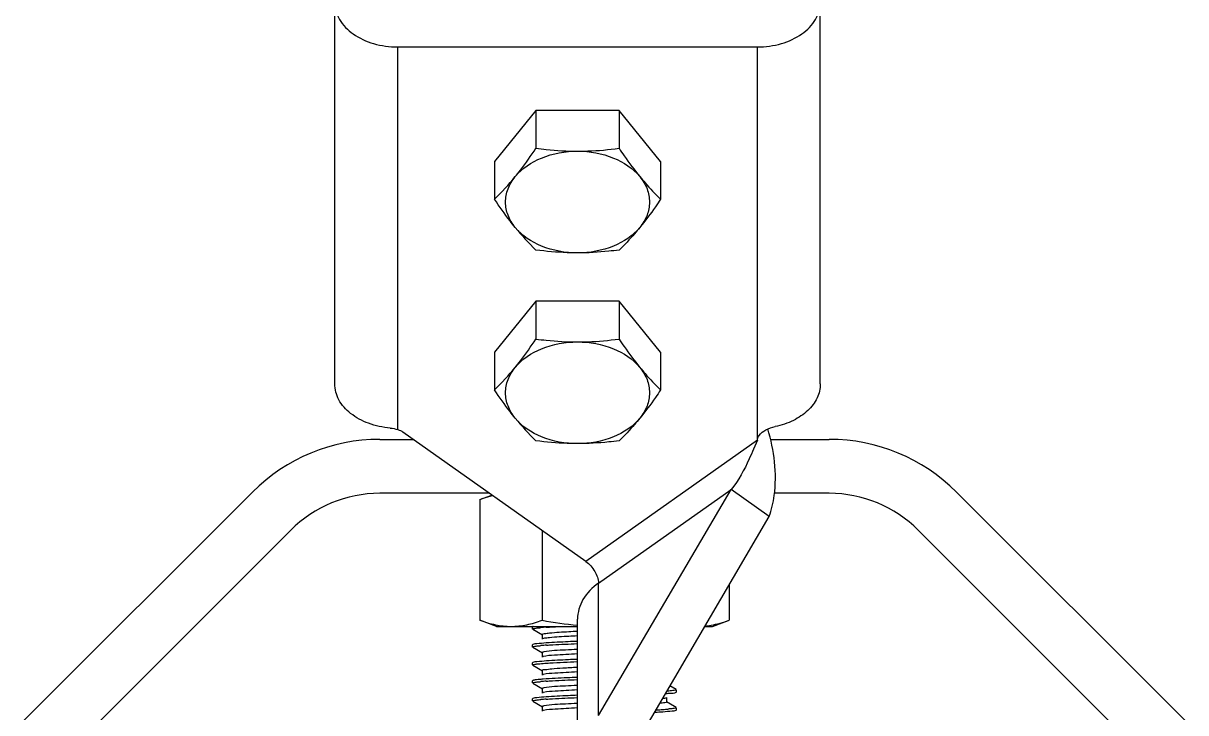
# Model space of a CAD drawing. Extents: x -409572 to -157272, y 600795 to 878326.
# Drawn here: x -401631 to -400693, y 811986 to 812543 of the extents above; entities that cross this region are included whole.
import ezdxf

# ---------------------------------------------------------------- set-up
doc = ezdxf.new("R2010")
doc.units = 0
doc.header["$LTSCALE"] = 1000
doc.header["$MEASUREMENT"] = 0
doc.layers.get('0').update_dxf_attribs({"linetype": 'CONTINUOUS'})

msp = doc.modelspace()

# ---------------------------------------------------------------- linework, layer by layer
at = {"linetype": 'CONTINUOUS'}
for p, q in [((-401379.86, 812251.95), (-401379.86, 812607.41)), ((-400987.82, 812251.95), (-400987.82, 812607.41)), ((-401329.04, 812215.09), (-401329.04, 812524.03)), ((-401329.04, 812524.03), (-401038.64, 812524.03)), ((-401038.64, 812206.49), (-401038.64, 812524.03)), ((-401217.37, 812472.69), (-401250.9, 812431.62)), ((-401217.37, 812472.69), (-401217.37, 812442.15)), ((-401150.31, 812472.69), (-401217.37, 812472.69)), ((-401116.77, 812431.62), (-401150.31, 812472.69)), ((-401150.31, 812472.69), (-401150.31, 812442.15)), ((-401250.9, 812431.62), (-401250.9, 812401.08)), ((-401116.77, 812431.62), (-401116.77, 812401.08)), ((-401217.37, 812318.68), (-401250.9, 812277.61)), ((-401217.37, 812318.68), (-401217.37, 812288.14)), ((-401150.31, 812318.68), (-401217.37, 812318.68)), ((-401116.77, 812277.61), (-401150.31, 812318.68)), ((-401150.31, 812318.68), (-401150.31, 812288.14)), ((-401250.9, 812277.61), (-401250.9, 812247.07)), ((-401116.77, 812277.61), (-401116.77, 812247.07)), ((-401177.11, 812108.58), (-401324.79, 812213)), ((-401343.56, 812207.16), (-401316.53, 812207.16)), ((-401038.64, 812206.49), (-401177.11, 812108.58)), ((-401038.64, 812206.49), (-401041.79, 812199.25)), ((-401028.11, 812207.16), (-400980.56, 812207.16)), ((-401631.36, 811979.51), (-401446.23, 812164.64)), ((-401166.84, 811984.11), (-401059.9, 812166.67)), ((-401166.84, 812091.05), (-401059.9, 812166.67)), ((-401029.1, 812144.89), (-401059.9, 812166.67)), ((-400877.89, 812164.64), (-400692.76, 811979.51)), ((-401254.92, 812163.6), (-401343.56, 812163.6)), ((-401262.66, 812158.7), (-401252.97, 812162.22)), ((-401262.66, 812158.7), (-401262.66, 812061.06)), ((-400980.56, 812163.6), (-401025.03, 812163.6)), ((-401136.04, 811962.33), (-401029.1, 812144.89)), ((-401415.43, 812133.83), (-401600.56, 811948.7)), ((-401212.36, 812133.51), (-401212.36, 812061.06)), ((-400723.56, 811948.7), (-400908.69, 812133.83)), ((-401166.84, 811984.11), (-401166.84, 812091.05)), ((-401061.46, 812089.64), (-401061.46, 812061.06)), ((-401183.85, 811682.63), (-401183.85, 812062.01)), ((-401249.18, 812056.16), (-401262.66, 812061.06)), ((-401249.18, 812056.16), (-401183.85, 812056.16)), ((-401220, 812055.99), (-401220.14, 812055.83)), ((-401220.14, 812054.01), (-401220.14, 812055.83)), ((-401220.14, 812054.01), (-401220.14, 812055.83)), ((-401220, 812053.85), (-401212.12, 812049.29)), ((-401081.08, 812056.16), (-401074.94, 812056.16)), ((-401074.94, 812056.16), (-401061.46, 812061.06)), ((-401212.28, 812049.47), (-401212.28, 812045.84)), ((-401220, 812041.47), (-401220.14, 812041.31)), ((-401220.14, 812039.49), (-401220.14, 812041.31)), ((-401220.14, 812039.49), (-401220.14, 812041.31)), ((-401220, 812039.33), (-401212.12, 812034.77)), ((-401212.28, 812034.95), (-401212.28, 812031.32)), ((-401220, 812026.95), (-401220.14, 812026.79)), ((-401220.14, 812024.97), (-401220.14, 812026.79)), ((-401220.14, 812024.97), (-401220.14, 812026.79)), ((-401220, 812024.81), (-401212.12, 812020.25)), ((-401212.28, 812020.43), (-401212.28, 812016.8)), ((-401220, 812012.43), (-401220.14, 812012.27)), ((-401220.14, 812010.45), (-401220.14, 812012.27)), ((-401220.14, 812010.45), (-401220.14, 812012.27)), ((-401220, 812010.29), (-401212.12, 812005.73)), ((-401212.28, 812005.91), (-401212.28, 812002.28)), ((-401104.12, 812005.17), (-401109.22, 812008.12)), ((-401103.98, 812003.19), (-401103.98, 812005.01)), ((-401103.98, 812003.19), (-401103.98, 812005.01)), ((-401220, 811997.91), (-401220.14, 811997.75)), ((-401220.14, 811995.93), (-401220.14, 811997.75)), ((-401220.14, 811995.93), (-401220.14, 811997.75)), ((-401220, 811995.77), (-401212.12, 811991.21)), ((-401111.84, 811995.02), (-401111.84, 811998.65)), ((-401104.12, 812003.03), (-401103.98, 812003.19)), ((-401212.28, 811991.39), (-401212.28, 811987.76)), ((-401105.44, 811991.41), (-401112, 811995.21)), ((-401104.12, 811990.65), (-401105.44, 811991.41)), ((-401104.12, 811988.51), (-401103.98, 811988.67)), ((-401103.98, 811988.67), (-401103.98, 811990.49)), ((-401103.98, 811988.67), (-401103.98, 811990.49))]:
    msp.add_line(p, q, dxfattribs=at)
for centre, radius, start, end in [((-401396.28, 812551.67), 209.31, 313.99139, 320.77347), ((-401071.99, 812510.6), 209.31, 219.22653, 226.00861), ((-401396.28, 812397.66), 209.31, 313.99139, 320.77347), ((-401071.99, 812356.59), 209.31, 219.22653, 226.00861), ((-401343.56, 812061.96), 145.2, 90, 135.00001), ((-400980.56, 812061.96), 145.2, 44.99999, 90), ((-401343.56, 812061.96), 101.64, 90, 135.00001), ((-400980.56, 812061.96), 101.64, 44.99999, 90), ((-401192.37, 811804.8), 251.21, 93.81338, 94.8058), ((-401192.17, 811787.85), 253.65, 93.78659, 94.80606), ((-401192.56, 811763.65), 248.8, 93.84224, 94.80386), ((-401192.5, 811748.36), 249.57, 93.83235, 94.80499), ((-401150.05, 812508.98), 522.94, 273.1645, 273.8477), ((-401148.2, 812481.84), 493.92, 273.26427, 273.8614), ((-401131.63, 812238.19), 249.71, 273.83253, 274.80333)]:
    msp.add_arc(centre, radius, start, end, dxfattribs=at)
for points, knots in [([(-401379.86, 812559.96), (-401379.86, 812555.2), (-401376.77, 812544.97), (-401364.92, 812533.26), (-401348.29, 812525.74), (-401335.59, 812524.03), (-401329.04, 812524.03)], [0, 0, 0, 0, 0.209473, 0.444657, 0.712023, 1, 1, 1, 1]), ([(-401038.64, 812524.03), (-401032.09, 812524.03), (-401019.39, 812525.74), (-401002.75, 812533.26), (-400990.91, 812544.97), (-400987.82, 812555.2), (-400987.82, 812559.96)], [0, 0, 0, 0, 0.287977, 0.555343, 0.790527, 1, 1, 1, 1]), ([(-401234.14, 812419.3), (-401232.71, 812421.05), (-401226.84, 812428.46), (-401221.39, 812436.19), (-401217.37, 812442.15)], [0, 0, 0, 0, 0.239452, 1, 1, 1, 1]), ([(-401234.14, 812419.3), (-401228.65, 812426.02), (-401212.38, 812436.63), (-401193.69, 812439.84), (-401183.84, 812439.84)], [0, 0, 0, 0, 0.468341, 1, 1, 1, 1]), ([(-401217.37, 812442.15), (-401214.6, 812441.79), (-401203.47, 812440.49), (-401192.25, 812439.84), (-401183.84, 812439.84)], [0, 0, 0, 0, 0.249182, 1, 1, 1, 1]), ([(-401183.84, 812439.84), (-401181.03, 812439.84), (-401169.82, 812440.05), (-401158.64, 812441.08), (-401150.31, 812442.15)], [0, 0, 0, 0, 0.250767, 1, 1, 1, 1]), ([(-401183.84, 812439.84), (-401173.99, 812439.84), (-401155.3, 812436.63), (-401139.03, 812426.02), (-401133.54, 812419.3)], [0, 0, 0, 0, 0.531659, 1, 1, 1, 1]), ([(-401150.31, 812442.15), (-401148.94, 812440.12), (-401143.59, 812432.33), (-401137.97, 812424.72), (-401133.54, 812419.3)], [0, 0, 0, 0, 0.259411, 1, 1, 1, 1]), ([(-401234.14, 812378.23), (-401236.56, 812381.2), (-401240.48, 812387.69), (-401242.62, 812398.77), (-401240.48, 812409.85), (-401236.56, 812416.34), (-401234.14, 812419.3)], [0, 0, 0, 0, 0.257487, 0.5, 0.742513, 1, 1, 1, 1]), ([(-401133.54, 812419.3), (-401132.16, 812417.61), (-401126.85, 812411.29), (-401121.14, 812405.3), (-401116.77, 812401.08)], [0, 0, 0, 0, 0.264209, 1, 1, 1, 1]), ([(-401133.54, 812419.3), (-401131.12, 812416.34), (-401127.2, 812409.85), (-401125.06, 812398.77), (-401127.2, 812387.69), (-401131.12, 812381.2), (-401133.54, 812378.23)], [0, 0, 0, 0, 0.257487, 0.5, 0.742513, 1, 1, 1, 1]), ([(-401234.14, 812378.23), (-401235.57, 812379.99), (-401241.43, 812387.4), (-401246.88, 812395.12), (-401250.9, 812401.08)], [0, 0, 0, 0, 0.239452, 1, 1, 1, 1]), ([(-401116.77, 812401.08), (-401118.14, 812399.05), (-401123.49, 812391.26), (-401129.11, 812383.65), (-401133.54, 812378.23)], [0, 0, 0, 0, 0.259411, 1, 1, 1, 1]), ([(-401183.84, 812357.7), (-401193.69, 812357.7), (-401212.38, 812360.91), (-401228.65, 812371.51), (-401234.14, 812378.23)], [0, 0, 0, 0, 0.531659, 1, 1, 1, 1]), ([(-401133.54, 812378.23), (-401139.03, 812371.51), (-401155.3, 812360.91), (-401173.99, 812357.7), (-401183.84, 812357.7)], [0, 0, 0, 0, 0.468341, 1, 1, 1, 1]), ([(-401133.54, 812378.23), (-401134.92, 812376.54), (-401140.23, 812370.22), (-401145.94, 812364.24), (-401150.31, 812360.01)], [0, 0, 0, 0, 0.264209, 1, 1, 1, 1]), ([(-401183.84, 812357.7), (-401186.65, 812357.7), (-401197.86, 812357.91), (-401209.04, 812358.94), (-401217.37, 812360.01)], [0, 0, 0, 0, 0.250767, 1, 1, 1, 1]), ([(-401150.31, 812360.01), (-401153.08, 812359.65), (-401164.21, 812358.35), (-401175.42, 812357.7), (-401183.84, 812357.7)], [0, 0, 0, 0, 0.249182, 1, 1, 1, 1]), ([(-401234.14, 812265.29), (-401232.71, 812267.05), (-401226.84, 812274.46), (-401221.39, 812282.18), (-401217.37, 812288.14)], [0, 0, 0, 0, 0.239452, 1, 1, 1, 1]), ([(-401217.37, 812288.14), (-401214.6, 812287.78), (-401203.47, 812286.48), (-401192.25, 812285.83), (-401183.84, 812285.83)], [0, 0, 0, 0, 0.249182, 1, 1, 1, 1]), ([(-401183.84, 812285.83), (-401181.03, 812285.83), (-401169.82, 812286.04), (-401158.64, 812287.07), (-401150.31, 812288.14)], [0, 0, 0, 0, 0.250767, 1, 1, 1, 1]), ([(-401150.31, 812288.14), (-401148.94, 812286.11), (-401143.59, 812278.32), (-401137.97, 812270.71), (-401133.54, 812265.29)], [0, 0, 0, 0, 0.259411, 1, 1, 1, 1]), ([(-401234.14, 812265.29), (-401228.65, 812272.02), (-401212.38, 812282.62), (-401193.69, 812285.83), (-401183.84, 812285.83)], [0, 0, 0, 0, 0.468341, 1, 1, 1, 1]), ([(-401183.84, 812285.83), (-401173.99, 812285.83), (-401155.3, 812282.62), (-401139.03, 812272.02), (-401133.54, 812265.29)], [0, 0, 0, 0, 0.531659, 1, 1, 1, 1]), ([(-401234.14, 812224.23), (-401236.56, 812227.19), (-401240.48, 812233.68), (-401242.62, 812244.76), (-401240.48, 812255.84), (-401236.56, 812262.33), (-401234.14, 812265.29)], [0, 0, 0, 0, 0.257487, 0.5, 0.742513, 1, 1, 1, 1]), ([(-401133.54, 812265.29), (-401132.16, 812263.6), (-401126.85, 812257.28), (-401121.14, 812251.3), (-401116.77, 812247.07)], [0, 0, 0, 0, 0.264209, 1, 1, 1, 1]), ([(-401133.54, 812265.29), (-401131.12, 812262.33), (-401127.2, 812255.84), (-401125.06, 812244.76), (-401127.2, 812233.68), (-401131.12, 812227.19), (-401133.54, 812224.23)], [0, 0, 0, 0, 0.257487, 0.5, 0.742513, 1, 1, 1, 1]), ([(-401335.05, 812216.26), (-401341.01, 812216.77), (-401352.41, 812219.17), (-401367.07, 812226.96), (-401377.27, 812238.18), (-401379.86, 812247.55), (-401379.86, 812251.95)], [0, 0, 0, 0, 0.28821, 0.553531, 0.788229, 1, 1, 1, 1]), ([(-400987.82, 812251.95), (-400987.82, 812248.08), (-400989.78, 812239.91), (-400997.78, 812229.56), (-401009.66, 812221.69), (-401019.12, 812218.56), (-401024.16, 812217.5)], [0, 0, 0, 0, 0.215862, 0.450689, 0.713102, 1, 1, 1, 1]), ([(-401234.14, 812224.23), (-401235.57, 812225.98), (-401241.43, 812233.39), (-401246.88, 812241.12), (-401250.9, 812247.07)], [0, 0, 0, 0, 0.239452, 1, 1, 1, 1]), ([(-401116.77, 812247.07), (-401118.14, 812245.04), (-401123.49, 812237.25), (-401129.11, 812229.65), (-401133.54, 812224.23)], [0, 0, 0, 0, 0.259411, 1, 1, 1, 1]), ([(-401183.84, 812203.69), (-401193.69, 812203.69), (-401212.38, 812206.9), (-401228.65, 812217.5), (-401234.14, 812224.23)], [0, 0, 0, 0, 0.531659, 1, 1, 1, 1]), ([(-401133.54, 812224.23), (-401139.03, 812217.5), (-401155.3, 812206.9), (-401173.99, 812203.69), (-401183.84, 812203.69)], [0, 0, 0, 0, 0.468341, 1, 1, 1, 1]), ([(-401133.54, 812224.23), (-401134.92, 812222.54), (-401140.23, 812216.22), (-401145.94, 812210.23), (-401150.31, 812206)], [0, 0, 0, 0, 0.264209, 1, 1, 1, 1]), ([(-401038.64, 812206.49), (-401038.5, 812207.82), (-401037.03, 812211.4), (-401031.64, 812215.34), (-401026.8, 812216.95), (-401024.16, 812217.5)], [0, 0, 0, 0, 0.208141, 0.577605, 1, 1, 1, 1]), ([(-401029.1, 812144.89), (-401027.13, 812150.32), (-401021.74, 812173.68), (-401025.02, 812198.3), (-401030.21, 812215.56)], [0, 0, 0, 0, 0.242556, 1, 1, 1, 1]), ([(-401183.84, 812203.69), (-401186.65, 812203.69), (-401197.86, 812203.9), (-401209.04, 812204.93), (-401217.37, 812206)], [0, 0, 0, 0, 0.250767, 1, 1, 1, 1]), ([(-401150.31, 812206), (-401153.08, 812205.65), (-401164.21, 812204.35), (-401175.42, 812203.69), (-401183.84, 812203.69)], [0, 0, 0, 0, 0.249182, 1, 1, 1, 1]), ([(-401041.79, 812199.25), (-401042.92, 812196.59), (-401047.77, 812185.16), (-401053.84, 812174.06), (-401059.9, 812166.67)], [0, 0, 0, 0, 0.231709, 1, 1, 1, 1]), ([(-401262.66, 812158.7), (-401261.81, 812159.01), (-401258.43, 812160.19), (-401254.98, 812161.19), (-401252.38, 812161.81)], [0, 0, 0, 0, 0.252515, 1, 1, 1, 1]), ([(-401177.11, 812108.58), (-401174.14, 812106.48), (-401169.57, 812101.08), (-401166.84, 812094.34), (-401166.84, 812091.05)], [0, 0, 0, 0, 0.525314, 1, 1, 1, 1]), ([(-401166.84, 812091.05), (-401171.83, 812087.52), (-401180.33, 812079.13), (-401183.85, 812067.45), (-401183.85, 812062.01)], [0, 0, 0, 0, 0.528923, 1, 1, 1, 1]), ([(-401262.66, 812061.06), (-401258.58, 812059.58), (-401250.33, 812057.1), (-401241.74, 812056.16), (-401237.51, 812056.16)], [0, 0, 0, 0, 0.506411, 1, 1, 1, 1]), ([(-401237.51, 812056.16), (-401233.27, 812056.16), (-401224.68, 812057.1), (-401216.44, 812059.58), (-401212.36, 812061.06)], [0, 0, 0, 0, 0.493589, 1, 1, 1, 1]), ([(-401220.14, 812054.01), (-401220.14, 812054.28), (-401218.75, 812054.45), (-401218.05, 812054.64), (-401217.35, 812054.73)], [0, 0, 0, 0, 0.271556, 1, 1, 1, 1]), ([(-401219.55, 812056.16), (-401219.64, 812056.13), (-401219.79, 812056.08), (-401219.94, 812056.02), (-401220, 812055.99)], [0, 0, 0, 0, 0.575094, 1, 1, 1, 1]), ([(-401209.07, 812055.46), (-401208.18, 812055.52), (-401204.12, 812055.78), (-401200.05, 812056), (-401196.88, 812056.16)], [0, 0, 0, 0, 0.220803, 1, 1, 1, 1]), ([(-401184.06, 812052.06), (-401186.32, 812051.94), (-401193.78, 812051.54), (-401201.24, 812051.11), (-401206.41, 812050.6)], [0, 0, 0, 0, 0.30396, 1, 1, 1, 1]), ([(-401080.9, 812056.43), (-401079.27, 812056.58), (-401072.65, 812057.47), (-401066.19, 812059.34), (-401061.46, 812061.06)], [0, 0, 0, 0, 0.246296, 1, 1, 1, 1]), ([(-401209.07, 812042.76), (-401211.6, 812042.59), (-401215.15, 812042.09), (-401219.01, 812042.03), (-401220, 812041.47)], [0, 0, 0, 0, 0.690495, 1, 1, 1, 1]), ([(-401206.41, 812050.6), (-401207.88, 812050.46), (-401209.25, 812050.01), (-401212.28, 812050.01), (-401212.28, 812049.47)], [0, 0, 0, 0, 0.734942, 1, 1, 1, 1]), ([(-401206.41, 812046.97), (-401207.14, 812046.9), (-401209.02, 812046.63), (-401211.08, 812046.63), (-401212.12, 812046.03)], [0, 0, 0, 0, 0.376921, 1, 1, 1, 1]), ([(-401184.05, 812044.04), (-401186.46, 812043.94), (-401194.8, 812043.56), (-401203.15, 812043.16), (-401209.07, 812042.76)], [0, 0, 0, 0, 0.288536, 1, 1, 1, 1]), ([(-401184.06, 812048.43), (-401186.32, 812048.31), (-401193.78, 812047.91), (-401201.24, 812047.48), (-401206.41, 812046.97)], [0, 0, 0, 0, 0.30396, 1, 1, 1, 1]), ([(-401220.14, 812039.49), (-401220.14, 812039.76), (-401218.74, 812039.93), (-401218.03, 812040.12), (-401217.32, 812040.21)], [0, 0, 0, 0, 0.271401, 1, 1, 1, 1]), ([(-401211.06, 812035.47), (-401211.37, 812035.4), (-401211.74, 812035.32), (-401212.28, 812035.09), (-401212.28, 812034.95)], [0, 0, 0, 0, 0.704936, 1, 1, 1, 1]), ([(-401184.1, 812033.9), (-401190.2, 812033.59), (-401199.33, 812032.84), (-401208.65, 812032.55), (-401211.64, 812031.7)], [0, 0, 0, 0, 0.662973, 1, 1, 1, 1]), ([(-401184.1, 812037.53), (-401187.26, 812037.37), (-401196.24, 812036.78), (-401205.33, 812036.67), (-401211.06, 812035.47)], [0, 0, 0, 0, 0.350691, 1, 1, 1, 1]), ([(-401208.92, 812040.95), (-401207.21, 812041.07), (-401198.92, 812041.57), (-401190.63, 812041.94), (-401184.06, 812042.22)], [0, 0, 0, 0, 0.207236, 1, 1, 1, 1]), ([(-401220.14, 812024.97), (-401220.14, 812025.18), (-401219.07, 812025.38), (-401218.5, 812025.53), (-401217.95, 812025.61)], [0, 0, 0, 0, 0.275887, 1, 1, 1, 1]), ([(-401208.92, 812028.25), (-401211.49, 812028.07), (-401215.08, 812027.58), (-401219, 812027.52), (-401220, 812026.95)], [0, 0, 0, 0, 0.690745, 1, 1, 1, 1]), ([(-401217.95, 812025.61), (-401217.54, 812025.67), (-401215.42, 812025.94), (-401213.28, 812026.11), (-401211.55, 812026.24)], [0, 0, 0, 0, 0.19121, 1, 1, 1, 1]), ([(-401211.64, 812031.7), (-401211.73, 812031.67), (-401211.9, 812031.62), (-401212.06, 812031.55), (-401212.12, 812031.51)], [0, 0, 0, 0, 0.573187, 1, 1, 1, 1]), ([(-401211.55, 812026.24), (-401209.75, 812026.38), (-401200.59, 812026.98), (-401191.41, 812027.39), (-401184.03, 812027.71)], [0, 0, 0, 0, 0.196383, 1, 1, 1, 1]), ([(-401184.06, 812029.52), (-401186.45, 812029.42), (-401194.74, 812029.05), (-401203.03, 812028.64), (-401208.92, 812028.25)], [0, 0, 0, 0, 0.288055, 1, 1, 1, 1]), ([(-401184.14, 812023.01), (-401187.99, 812022.82), (-401194.63, 812022.35), (-401204.05, 812022.06), (-401208.34, 812020.96), (-401212.28, 812021.12), (-401212.28, 812020.43)], [0, 0, 0, 0, 0.409, 0.726331, 0.927829, 1, 1, 1, 1]), ([(-401211.46, 812017.22), (-401211.6, 812017.19), (-401211.82, 812017.12), (-401212.04, 812017.04), (-401212.12, 812016.99)], [0, 0, 0, 0, 0.585747, 1, 1, 1, 1]), ([(-401184.03, 812015), (-401186.76, 812014.88), (-401195.94, 812014.47), (-401205.12, 812014.03), (-401211.55, 812013.54)], [0, 0, 0, 0, 0.297382, 1, 1, 1, 1]), ([(-401184.14, 812019.38), (-401190.13, 812019.08), (-401199.2, 812018.39), (-401208.42, 812018), (-401211.46, 812017.22)], [0, 0, 0, 0, 0.656169, 1, 1, 1, 1]), ([(-401220.14, 812010.45), (-401220.14, 812010.71), (-401218.75, 812010.89), (-401218.05, 812011.08), (-401217.35, 812011.17)], [0, 0, 0, 0, 0.271616, 1, 1, 1, 1]), ([(-401217.95, 812012.9), (-401218.39, 812012.84), (-401219.08, 812012.72), (-401219.78, 812012.55), (-401220, 812012.43)], [0, 0, 0, 0, 0.640091, 1, 1, 1, 1]), ([(-401211.55, 812013.54), (-401212.21, 812013.49), (-401214.35, 812013.32), (-401216.48, 812013.12), (-401217.95, 812012.9)], [0, 0, 0, 0, 0.30771, 1, 1, 1, 1]), ([(-401210.99, 812006.44), (-401211.32, 812006.37), (-401211.7, 812006.28), (-401212.28, 812006.05), (-401212.28, 812005.91)], [0, 0, 0, 0, 0.706178, 1, 1, 1, 1]), ([(-401184.16, 812008.49), (-401187.29, 812008.33), (-401196.23, 812007.75), (-401205.28, 812007.61), (-401210.99, 812006.44)], [0, 0, 0, 0, 0.349431, 1, 1, 1, 1]), ([(-401209.23, 812011.89), (-401207.5, 812012.01), (-401199.11, 812012.52), (-401190.71, 812012.9), (-401184.04, 812013.19)], [0, 0, 0, 0, 0.206065, 1, 1, 1, 1]), ([(-401103.98, 812005.01), (-401103.98, 812004.74), (-401105.37, 812004.57), (-401106.07, 812004.38), (-401106.77, 812004.29)], [0, 0, 0, 0, 0.271584, 1, 1, 1, 1]), ([(-401220.14, 811995.93), (-401220.14, 811996.19), (-401218.76, 811996.37), (-401218.06, 811996.56), (-401217.36, 811996.65)], [0, 0, 0, 0, 0.271628, 1, 1, 1, 1]), ([(-401209.23, 811999.19), (-401211.72, 811999.02), (-401215.22, 811998.53), (-401219.03, 811998.46), (-401220, 811997.91)], [0, 0, 0, 0, 0.690212, 1, 1, 1, 1]), ([(-401211.27, 812002.75), (-401211.45, 812002.71), (-401211.73, 812002.63), (-401212.02, 812002.53), (-401212.12, 812002.47)], [0, 0, 0, 0, 0.596703, 1, 1, 1, 1]), ([(-401184.16, 812004.86), (-401190.04, 812004.56), (-401199.06, 812003.92), (-401208.18, 812003.46), (-401211.27, 812002.75)], [0, 0, 0, 0, 0.649558, 1, 1, 1, 1]), ([(-401184.04, 812000.48), (-401186.47, 812000.38), (-401194.87, 812000), (-401203.27, 811999.59), (-401209.23, 811999.19)], [0, 0, 0, 0, 0.289063, 1, 1, 1, 1]), ([(-401209.18, 811997.38), (-401207.45, 811997.49), (-401199.08, 811998), (-401190.7, 811998.38), (-401184.04, 811998.66)], [0, 0, 0, 0, 0.206277, 1, 1, 1, 1]), ([(-401112, 811998.47), (-401112.26, 811998.32), (-401113.11, 811998.13), (-401113.95, 811997.98), (-401114.49, 811997.9)], [0, 0, 0, 0, 0.35782, 1, 1, 1, 1]), ([(-401112.38, 812001.93), (-401111.3, 812002.02), (-401108.59, 812002.37), (-401105.59, 812002.18), (-401104.12, 812003.03)], [0, 0, 0, 0, 0.387145, 1, 1, 1, 1]), ([(-401210.94, 811991.93), (-401211.28, 811991.86), (-401211.68, 811991.77), (-401212.28, 811991.54), (-401212.28, 811991.39)], [0, 0, 0, 0, 0.707247, 1, 1, 1, 1]), ([(-401211.26, 811988.23), (-401211.44, 811988.19), (-401211.73, 811988.12), (-401212.01, 811988.01), (-401212.12, 811987.95)], [0, 0, 0, 0, 0.597162, 1, 1, 1, 1]), ([(-401184.18, 811990.34), (-401190.05, 811990.04), (-401199.06, 811989.4), (-401208.16, 811988.94), (-401211.26, 811988.23)], [0, 0, 0, 0, 0.649158, 1, 1, 1, 1]), ([(-401184.18, 811993.97), (-401187.29, 811993.81), (-401196.21, 811993.24), (-401205.23, 811993.08), (-401210.94, 811991.93)], [0, 0, 0, 0, 0.348434, 1, 1, 1, 1]), ([(-401111.84, 811995.02), (-401111.84, 811994.51), (-401114.75, 811994.49), (-401116.08, 811994.06), (-401117.49, 811993.92)], [0, 0, 0, 0, 0.265324, 1, 1, 1, 1]), ([(-401114.96, 811987.23), (-401112.45, 811987.4), (-401108.93, 811987.89), (-401105.1, 811987.95), (-401104.12, 811988.51)], [0, 0, 0, 0, 0.690319, 1, 1, 1, 1]), ([(-401103.98, 811990.49), (-401103.98, 811990.22), (-401105.37, 811990.05), (-401106.08, 811989.86), (-401106.78, 811989.77)], [0, 0, 0, 0, 0.271518, 1, 1, 1, 1])]:
    msp.add_open_spline(points, degree=3, knots=knots, dxfattribs=at)
for points in [[(-401335.05, 812216.26), (-401333.02, 812216.09), (-401330.98, 812215.72), (-401329.04, 812215.09)], [(-401329.04, 812215.09), (-401327.54, 812214.61), (-401326.08, 812213.92), (-401324.79, 812213)], [(-401217.35, 812054.73), (-401216.04, 812054.9), (-401214.73, 812055.02), (-401213.41, 812055.14)], [(-401212.36, 812061.06), (-401202.92, 812059.34), (-401193.41, 812057.98), (-401183.85, 812057.13)], [(-401217.32, 812040.21), (-401216.03, 812040.38), (-401214.73, 812040.5), (-401213.42, 812040.61)], [(-401217.35, 812011.17), (-401216.04, 812011.34), (-401214.72, 812011.46), (-401213.4, 812011.58)], [(-401217.36, 811996.65), (-401216.04, 811996.82), (-401214.72, 811996.94), (-401213.4, 811997.06)], [(-401106.77, 812004.29), (-401108.22, 812004.1), (-401109.67, 812003.97), (-401111.13, 812003.85)], [(-401106.78, 811989.77), (-401108.09, 811989.6), (-401109.4, 811989.47), (-401110.72, 811989.36)]]:
    msp.add_open_spline(points, degree=3, dxfattribs=at)

doc.saveas('drawing.dxf')
